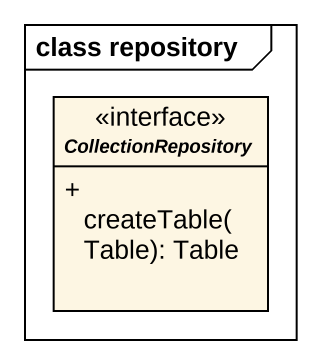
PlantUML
@startuml
mainframe class repository
hide circle
hide empty members
skinparam classAttributeIconSize 0
interface CollectionRepository <<interface>> {
  + createTable(Table): Table
}
@enduml
